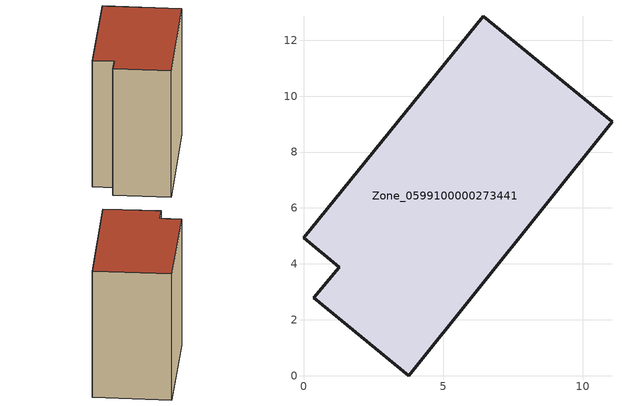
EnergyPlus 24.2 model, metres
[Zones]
Zone_0599100000273441
 floor ground (C_G): 0.37,2.78 1.28,3.88 0,4.93 6.44,12.86 11.04,9.08 3.76,0 z0
 wall outside (C_F): 1.28,3.88 0.37,2.78 3.76,0 11.04,9.08 6.44,12.86 0,4.93 1.28,3.88 z0:10.33
 roof outside (C_R): 6.44,12.86 0,4.93 1.28,3.88 0.37,2.78 3.76,0 11.04,9.08 z10.33
[BUILDING]
Pand.0599100000273441: North Axis=0; Terrain=City; Loads Convergence Tolerance Value=0.04; Temperature Convergence Tolerance Value=0.4; Solar Distribution=FullExterior; Maximum Number of Warmup Days=25; Minimum Number of Warmup Days=1
[Site:Location]
Rotterdam.The.Hague.AP_ZH_NLD Design_Conditions: Latitude=51.96; Longitude=4.45; Time Zone=1; Elevation=-4.5
[SITE:GROUNDTEMPERATURE:BUILDINGSURFACE]
18, 18, 18, 18, 18, 18, 18, 18, 18, 18, 18, 18
[MATERIAL] Thermal Absorptance=0.9; Solar Absorptance=0.7; Visible Absorptance=0.7
Name | Roughness | Thickness | Conductivity | Density | Specific Heat
G.TI.1946 | MediumSmooth | 0.15 | 1 | 540 | 1210
F.TI.1946 | Rough | 0.3 | 0.857143 | 1920 | 840
R.TI.1946 | MediumRough | 0.2 | 0.1 | 1500 | 1000
[CONSTRUCTION]
C_G: G.TI.1946
C_F: F.TI.1946
C_R: R.TI.1946
[ZONE]
Zone_0599100000273441: Type=1; Multiplier=1; Ceiling Height=Autocalculate; Volume=Autocalculate; Floor Area=autocalculate; Part of Total Floor Area=Yes
[ZONEINFILTRATION:DESIGNFLOWRATE]
Infil_Zone_0599100000273441: Zone or ZoneList or Space or SpaceList=Zone_0599100000273441; Schedule=AlwaysOn; Design Flow Rate Calculation Method=Flow/Area; Flow Rate per Floor Area=0.003; Constant Term Coefficient=1; Temperature Term Coefficient=0; Velocity Term Coefficient=0; Velocity Squared Term Coefficient=0
[HVACTEMPLATE:ZONE:IDEALLOADSAIRSYSTEM]
Zone_0599100000273441: Maximum Heating Supply Air Temperature=50; Minimum Cooling Supply Air Temperature=13; Maximum Heating Supply Air Humidity Ratio=0.0156; Minimum Cooling Supply Air Humidity Ratio=0.0077; Heating Limit=NoLimit; Cooling Limit=NoLimit; Dehumidification Control Type=ConstantSensibleHeatRatio; Cooling Sensible Heat Ratio=0.7; Dehumidification Setpoint=60; Humidification Control Type=None; Humidification Setpoint=30; Outdoor Air Method=None; Outdoor Air Flow Rate per Person=0.00944; Outdoor Air Flow Rate per Zone Floor Area=0; Outdoor Air Flow Rate per Zone=0; Demand Controlled Ventilation Type=None; Outdoor Air Economizer Type=NoEconomizer; Heat Recovery Type=None; Sensible Heat Recovery Effectiveness=0.7; Latent Heat Recovery Effectiveness=0.65
[ZONECONTROL:THERMOSTAT]
ThermostatControl_Zone_0599100000273441: Zone or ZoneList=Zone_0599100000273441; Control Type Schedule=DualSetpointControlType; Control 1=Thermostat_Zone_0599100000273441; Temperature Difference Between Cutout And Setpoint=0
[THERMOSTATSETPOINT:DUALSETPOINT]
Thermostat_Zone_0599100000273441: Heating Setpoint Temperature Schedule=HeatingSetpoint_Zone_0599100000273441; Cooling Setpoint Temperature Schedule=CoolingSetpoint_Zone_0599100000273441
[SCHEDULE:COMPACT]
HeatingSetpoint_Zone_0599100000273441: Through: 12/31, For: AllDays, Until: 24:00, 21
CoolingSetpoint_Zone_0599100000273441: Through: 12/31, For: AllDays, Until: 24:00, 24
DualSetpointControlType: Through: 12/31, For: AllDays, Until: 24:00, 4
AlwaysOn: Through: 12/31, For: AllDays, Until: 24:00, 1
